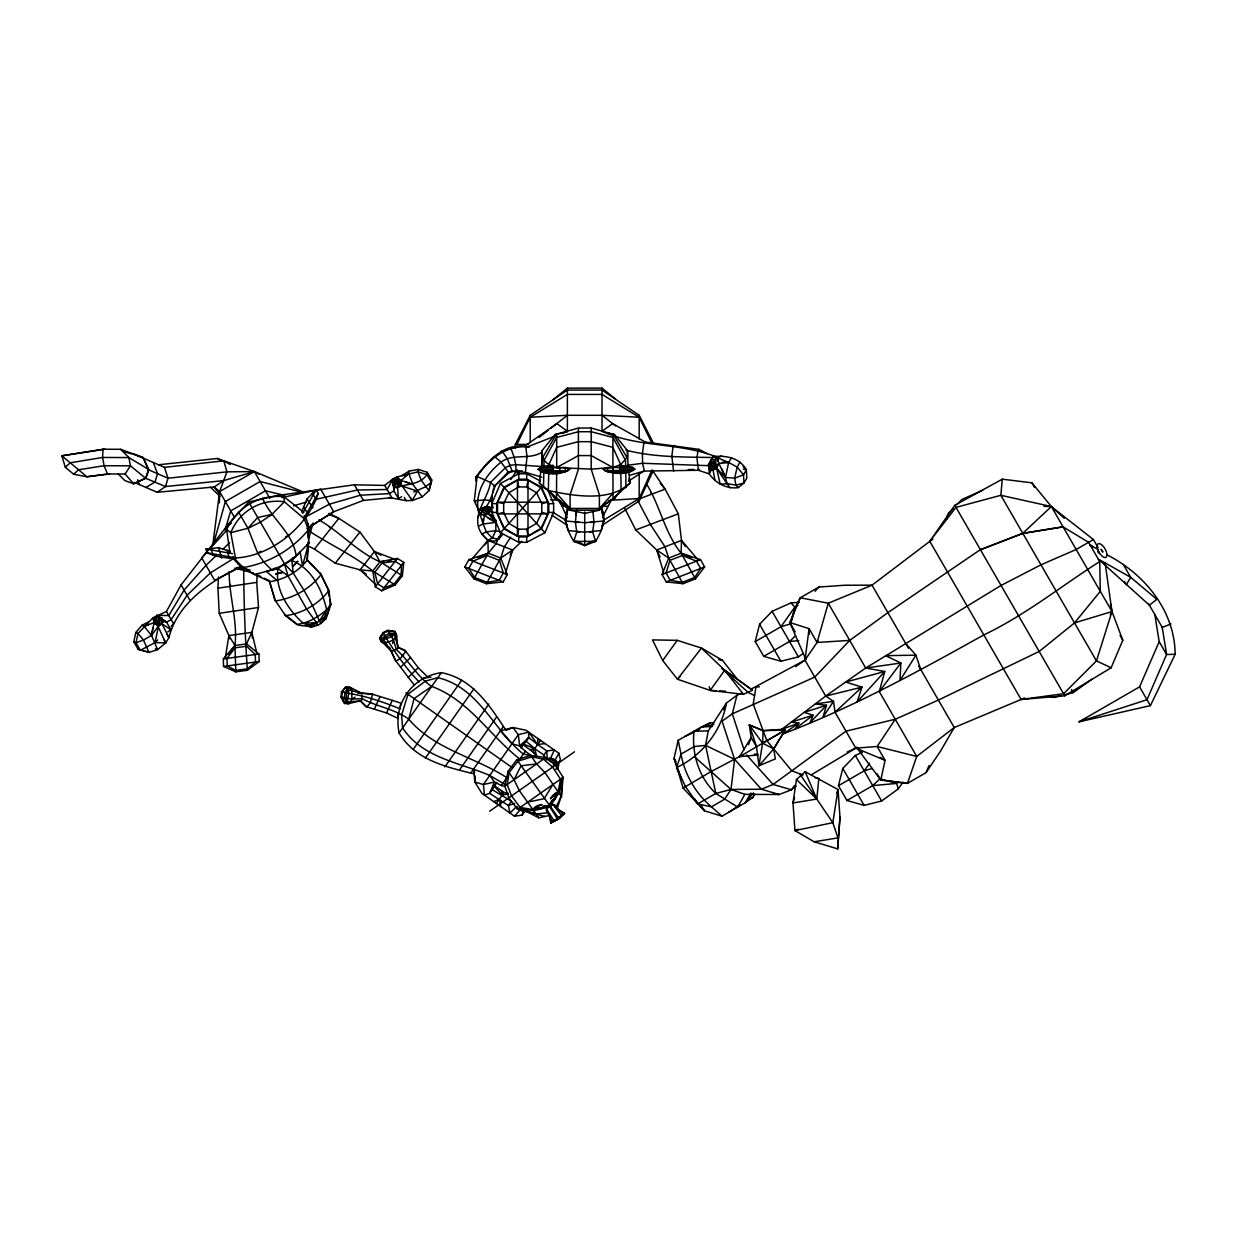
<?xml version="1.0" encoding="UTF-8"?>
<svg xmlns="http://www.w3.org/2000/svg" width="1237" height="1237" viewBox="0 0 1237 1237"><rect width="100%" height="100%" fill="white"/><g stroke="black" fill="none" stroke-linecap="round" stroke-linejoin="round"><path stroke-width="1.5" d="M483.157 518.86L483.126 524.024L486.419 531.925L492.28 538.126L498.758 539.162L502.609 534.523L501.186 532.173L495.851 530.611L486.419 531.925L481.842 534.013C469.658 515.844 487.95 499.949 490.486 482.399L505.67 467.447L510.556 465.282L515.783 464.633L543.213 466.658M243.72 569.113C243.89 603.053 245.05 636.529 247.4 670.253L235.834 671.846L223.557 666.449L223.309 658.904L234.953 645.482C237.829 621.02 229.108 596.435 229.139 571.68M564.83 504.51L556.449 499.13L556.65 473.029M219.397 502.902L219.614 491.615L226.943 471.854L223.727 460.813L217.356 458.494L158.552 464.772M228.799 639.343L228.891 635.571L219.227 613.32L217.944 588.178L218.501 576.999M492.388 496.238L491.615 501.805L492.929 507.727L486.45 506.691L479.106 509.86L479.77 513.479L484.44 515.442L488.429 513.803L490.702 510.634L490.3 507.835L486.806 506.304L487.594 511.917L484.44 515.442L483.126 524.024L478.549 526.127M543.816 471.931L543.507 487.347L548.362 490.501L556.449 499.13L560.856 500.892M543.94 466.148L544.048 460.365L556.696 437.45L578.421 431.713L591.193 431.713L612.903 437.45L625.551 460.365L625.644 466.148M548.718 473.848L548.362 490.501C572.7 495.836 610.537 502.516 630.035 482.956L628.767 472.101M541.698 467.741L542.1 450.593L554.965 434.635L578.421 428.048L591.193 428.048L614.573 434.635L627.437 450.593L627.546 456.298M652.193 469.998L665.119 489.141L678.309 513.834L681.494 540.399L681.139 553.202L695.472 578.854L682.994 583.709L666.202 581.885L662.104 574.556L668.676 558.057L664.996 546.816L650.353 524.411L638.014 500.923M837.65 848.876L839.985 817.147L838.021 789.531L805.163 771.702L796.458 779.542L792.994 802.968L794.958 830.584L814.162 841.778L837.65 848.876L839.985 817.147M475.054 775.815L474.838 782.047L481.873 793.35L514.546 816.219L522.091 815.121L525.091 810.838M763.121 730.65L785.17 730.093L773.651 748.911L758.93 765.811L762.58 743.19L763.121 730.65L749.344 724.959L751.199 737.53L756.534 746.777L758.93 765.811L775.336 758.915L773.651 748.911L785.17 730.093L781.769 729.351L763.121 730.65L749.344 724.959L756.534 746.777L739.556 756.673L751.199 737.53L748.555 744.612M561.706 785.418L561.196 796.334L557.052 808.874M545.13 758.111L543.94 755.034L546.816 750.921L547.187 758.899L550.542 758.405L554.284 750.024L546.816 750.921L537.631 744.504L537.925 738.566M555.908 807.483L561.196 796.334L563.191 777.346L555.367 765.193L545.811 757.492L530.658 755.436L516.819 759.688L559.062 818.662L563.036 814.363L554.563 804.885L552.893 804.375L546.476 808.859L546.383 810.606L552.382 821.816L559.062 818.662L564.567 813.297L559.758 810.312M233.499 558.722C242.483 570.272 257.08 575.483 269.852 581.637C284.34 579.72 298.303 571.664 307.209 560.083L307.967 543.43M103.011 449.232L102.578 457.458L104.094 465.715L107.542 473.972L125.092 474.034L133.658 483.791L145.966 478.07L148.718 469.519L143.183 457.613L120.561 449.294L103.011 449.232L61.85 455.804L65.283 467.246L73.648 474.235L86.93 476.771L109.49 473.972M625.891 450.129C655.533 457.876 687.092 456.84 717.166 457.644L718.883 463.488L716.594 468.282L712.79 470.246L709.682 469.565L709.822 466.859M730.093 487.795L727.047 483.667L725.454 477.436L716.594 468.282L720.166 484.177L727.047 483.667L735.86 485.136L743.963 483.018L746.823 478.085L746.359 469.874C739.819 457.566 725.516 455.309 713.177 456.592L710.115 461.447L712.79 470.246L713.007 466.194L714.553 466.535L718.883 463.488L728.67 462.483L737.175 467.076L743.514 474.807L743.963 483.018L738.334 487.594C726.969 489.295 715.604 483.265 709.28 473.895L698.379 470.292L644.369 471.081L629.648 475.286M713.084 464.834L713.223 462.128L717.166 457.644L721.712 455.989M714.692 466.303L714.522 469.318L716.486 465.189L715.001 460.288L711.553 459.53M714.847 463.303L715.001 460.288M716.981 461.185L717.166 457.644L728.67 462.483L725.454 477.436L734.67 478.162L743.514 474.807L746.359 469.874L743.159 466.473M627.437 450.593L628.118 466.674M228.428 654.265L234.953 645.482L246.534 643.889L251.853 632.401L258.518 607.491L256.724 582.395L257.25 573.86M316.255 622.288L317.909 625.149L310.023 625.334L303.22 623.34C288.267 609.795 274.707 589.492 277.954 568.556L296.184 555.954L308.786 543.089L307.812 523.498L305.524 517.128M307.456 548.068L307.843 542.966M348.246 689.875L348.803 693.4L347.226 701.843L361.189 701.023L362.132 698.658L361.436 693.107L349.514 687.045L345.973 686.721L342.185 692.086L341.721 697.513L344.566 703.466L347.226 701.843L346.19 698.457L346.638 693.029L348.246 689.875L345.973 686.721L341.505 691.715L341.041 697.158L344.566 703.466L348.092 703.776L360.307 700.76L366.925 706.884L370.219 702.972L372.6 694.251L361.436 693.107L348.246 689.875L347.968 693.137L341.505 691.715L343.19 691.669M342.742 697.096L341.041 697.158L351.88 699.152L351.772 690.2L351.061 688.421L347.535 688.097L344.922 692.689L344.458 698.116L346.267 703.095L349.793 703.42L351.88 699.152L355.065 697.142M890.609 781.196L907.463 783.377L916.71 756.425L954.237 727.526L1021.097 699.477L1063.573 693.725L1096.461 660.929L1111.986 611.542L1051.357 506.551L1031.921 482.832L1002.279 479.167L1000.841 495.295L1096.461 660.929L1111.151 667.748L1122.794 640.24L1111.986 611.542L1110.378 604.027M319.208 620.572L320.862 623.448L326.089 618.67L330.836 604.646L328.872 590.683L321.094 574.571L307.209 560.083L308.585 541.157M576.086 515.334L576.597 510.015L575.406 522.37L576.767 531.848L573.798 541.389L584.699 545.532L595.615 541.389C601.491 531.384 607.135 519.633 601.599 508.113M309.42 531.183C330.264 544.868 353.581 555.305 372.77 570.999L375.321 586.817L381.723 590.791L395.175 584.946L402.334 575.715L403.788 562.387L397.386 558.413L379.945 561.768C357.323 552.027 340.391 532.188 318.93 519.834M212.903 544.141L219.614 491.615L254.358 471.56L303.22 492.001M409.076 471.127L408.767 473.508L412.926 484.471L422.25 496.857L428.961 490.749L431.373 482.275L431.682 479.894L427.306 472.333L418.338 469.442L409.076 471.127L401.7 475.75M418.338 469.442L418.029 471.807L420.997 479.863L428.961 490.749L431.682 479.894M427.306 472.333L427.012 474.699L431.373 482.275L425.451 486.837L413.776 492.079M918.797 666.155L954.237 727.526L940.646 750.952L926.034 772.646L907.463 783.377L880.775 780.083L885.089 760.307L855.788 748.153L835.037 712.218L833.506 701.364L825.713 696.06L804.962 660.11L809.091 628.659L789.809 622.52L800.293 597.765L818.879 587.034L844.964 585.225L872.039 585.178L932.837 539.054L929.776 541.296L1021.097 699.477L1064.763 695.797L1111.151 667.748M392.964 479.879L393.119 478.796L396.922 476.941L418.029 471.807L427.012 474.699C419.42 485.306 406.586 483.574 396.041 487.594L392.84 484.873L392.546 480.714L396.922 476.941L401.097 480.497L412.926 484.471L405.875 481.951M492.898 492.527L493.424 488.801M601.553 508.098L603.996 520.978L584.699 522.725L565.402 520.978L567.86 508.098C562.232 519.602 567.907 531.384 573.798 541.389L595.615 541.389L592.647 531.848L593.992 522.37L592.987 511.778M303.823 512.35L283.783 496.625L279.655 495.032L248.745 501.959L227.299 525.261L226.618 529.637L229.958 553.047M225.165 658.656L228.891 635.571L251.853 632.401L257.11 654.249M473.725 773.774C445.815 766.94 415.013 759.874 399.103 732.953C392.995 703.776 411.859 676.917 441.346 672.65C472.72 678.541 489.821 705.94 506.041 730.34M152.862 628.025L151.517 635.401L157.578 649.657L148.935 652.409L138.188 649.348L133.812 641.787L135.792 632.555L141.884 625.381L148.038 622.118M558.15 791.974L560.531 779.202L552.676 767.095L543.43 759.147L531.678 756.889L517.886 761.203L509.103 772.692L507.216 784.521L511.5 795.917L520.189 807.452L533.023 809.57L549.197 805.936L558.15 791.974A9.649 5.319 -57.3 0 0 550.434 798.839A41.037 22.637 -57.3 0 1 558.15 791.974L555.908 794.123M742.092 693.045L736.912 695.287L726.397 703.095L708.244 730.928L705.569 745.37L715.821 793.458L737.716 807.096L744.86 794.34L779.186 794.525L791.464 789.778L795.932 786.268M518.736 529.158L517.453 535.961L527.998 535.961L541.017 528.323L547.914 513.896L547.914 502.207L541.017 487.78L527.998 480.142L517.453 480.142L504.433 487.78L497.537 502.207L497.537 513.896L504.433 528.323L517.453 535.961L517.453 480.142L518.736 486.945L508.902 492.728L503.675 503.645L503.675 512.474L508.902 523.39L518.736 529.158L526.715 529.158L536.564 523.39L541.775 512.474L541.775 503.645L536.564 492.728L526.715 486.945L518.736 486.945M526.715 486.945L527.998 480.142L527.998 535.961L526.715 529.158M231.288 523.282L226.541 526.514L181.081 584.869L166.438 611.465L153.001 617.758L153.991 623.17L151.517 635.401L143.492 640.086L136.024 642.699L133.812 641.787M509.582 447.794L511.005 448.598L514.097 457.025L515.783 464.633L516.045 471.421L510.835 471.22L525.431 472.302L526.993 456.994L525.911 447.454L524.658 446.186C502.609 443.944 487.687 461.277 475.766 477.173L475.797 480.992M155.367 648.745L157.578 649.657L165.712 642.869L168.912 637.658L162.016 623.85L161.908 618.206L162.665 622.335L159.217 624.994L151.517 635.401L144.095 626.309L141.884 625.381M565.402 520.978L568.2 507.665M161.351 620.247L162.016 623.85L158.506 626.216L155.012 642.606L140.384 650.275L136.024 642.699L138.003 633.483L153.001 617.758L161.908 618.206L156.511 615.392L168.789 615.547L184.081 590.08L206.022 565.355L215.764 556.032M544.96 816.435L517.545 809.292L508.809 797.803L504.835 786.175L508.098 771.239L516.819 759.688M392.593 643.549L393.397 639.869L396.69 636.437L396.458 634.72L394.943 631.504L387.815 630.344L382.867 632.648L379.697 638.555L381.212 641.771L385.867 643.596M709.682 469.565L710.672 465.112L713.223 462.128L710.115 461.447L708.337 465.158L709.682 469.565L711.074 468.545M713.687 722.81L710.038 722.965L701.364 726.954L678.185 740.344L674.072 758.343L683.118 788.062L704.332 810.745L721.975 816.188L745.153 802.813L752.946 797.293L754.833 794.092M518.257 808.797L533.704 810.56L549.816 806.818L558.846 792.963L562.464 777.841M320.862 623.448L324.96 616.722L326.63 609.826L330.836 604.646L329.738 600.131M313.054 522.988L308.539 539.61M736.912 695.287L732.335 713.842L744.071 749.869M802.952 653.584L798.406 656.878L780.887 661.238L763.755 656.352L755.235 641.586L759.564 624.298L772.104 611.31L790.891 602.945L799.179 602.249M903.01 782.093L898.263 788.928L881.625 801.004L864.106 805.38L846.974 800.494L838.439 785.711L842.784 768.44L855.324 755.451L862.143 752.405M946.568 519.184L947.882 513.943L952.938 508.701M241.246 566.268C210.893 580.957 177.509 602.945 168.912 637.658L167.088 634.488M525.308 751.261L530.982 755.312L523.313 754.122C493.408 729.799 478.75 687.324 437.821 677.675L425.451 681.061L407.978 694.251L401.561 715.172L402.628 727.928C422.513 758.049 459.236 762.363 489.775 775.46L494.46 782.047L501.356 785.464L506.83 777.656C474.73 756.889 434.388 749.483 408.751 719.192L414.101 698.534L431.698 686.427C469.055 700.111 489.651 735.659 519.834 759.085L525.308 751.261L519.726 745.942L511.948 743.793L500.336 730.866L513.015 727.511L526.05 730.263L558.861 753.24L560.577 760.554L557.701 764.667M847.206 752.065L855.788 748.153L877.126 746.499L916.71 756.425L879.291 691.607L884.78 671.49L865.684 668.042L825.713 696.06L781.769 729.351L783.593 733.68C853.375 707.193 918.766 671.165 983.817 634.906C1025.349 615.129 1061.222 586.137 1099.708 561.567L1088.591 542.316L1063.124 526.916L1022.875 533.456L980.477 549.8M308.786 543.089L302.524 565.773L300.143 551.918C289.056 565.587 270.795 570.427 254.358 574.525L252.781 573.38M213.444 544.187L225.366 501.573L260.11 481.518L302.972 492.512M540.136 480.234L539.363 482.956L543.507 487.347L546.739 488.94M1063.031 526.761L1022.783 533.302L980.384 549.645L887.903 612.624L849.726 640.395L817.054 642.467L828.264 603.223L872.039 585.178L908.422 648.188M230.422 551.455L218.624 547.713L206.022 548.996L207.151 552.815C250.492 571.973 304.441 535.327 318.249 493.362L316.053 490.038L306.977 498.867L301.642 512.01M794.556 797.494L792.994 802.968L816.791 799.056L832.81 822.682L837.944 837.882L814.162 841.778M603.996 519.293L601.197 530.549L584.699 532.173L568.2 530.549L565.402 519.293M549.321 815.523L550.867 822.899L557.779 819.559L549.816 806.818L551.64 800.509M1099.461 553.542L1097.683 551.455L1099.105 552.274M505.299 573.782L512.644 550.032L521.828 541.234M550.542 758.405L555.057 760.229L558.459 764.203L557.578 768.981L558.459 764.203L555.166 759.874L550.651 758.049L549.707 761.018L554.222 762.842L556.975 766.198L555.923 769.507M553.341 765.579L555.166 759.874M825.713 696.06L861.973 687.123L857.164 701.905L884.78 671.49L845.691 682.051L861.973 687.123L835.037 712.218M330.279 603.687L327.65 613.413C320.538 622.381 308.09 628.86 296.648 624.391L285.531 615.701L274.722 599.62L269.249 580.586L264.115 578.127M498.867 536.672L496.145 543.6L488.244 553.202L468.885 559.603L464.803 566.933L473.926 578.854L486.388 583.709L500.722 558.057L504.387 546.816L510.665 537.214M522.091 815.121L523.406 811.116L520.004 809.957L514.546 816.219M400.046 706.373L401.097 703.235L392.222 700.328L371.255 693.833L357.57 693.014M307.657 535.234L311.337 524.426M501.186 532.173L498.758 539.162L494.182 541.249L487.703 540.213L481.842 534.013L487.703 540.213L492.28 538.126L495.851 530.611L495.821 522.401L488.429 513.803L493.656 515.674M836.691 793.149L838.021 789.531L832.81 822.682L794.958 830.584L798.561 829.238M550.542 802.504L549.197 805.936L543.677 806.076M225.088 529.993L230.731 510.866L265.476 490.811L284.866 495.48M926.034 772.646L929.033 765.564M545.1 743.607L537.631 744.504L528.647 732.088L518.303 734.716L483.404 784.536L484.471 795.175L489.636 793.319L494.46 782.047L483.404 784.536L474.838 782.047L473.647 768.966L474.621 772.506M547.867 490.161L553.65 503.645L553.65 512.474L544.96 532.699L526.715 542.316L518.736 542.316L500.49 532.699L491.8 512.474L491.8 503.645L500.49 483.42L518.736 473.786L526.715 473.786L539.981 480.791M1106.728 554.702C1144.395 573.659 1174.872 610.8 1175.15 654.296L1150.41 705.631L1079.035 721.82L1139.571 686.875L1159.193 641.663L1154.832 614.588M723.506 709.729L726.397 703.095C721.743 730.65 701.967 755.73 676.654 767.512L685.499 786.686L697.683 803.926L711.461 806.833L721.975 816.188M496.686 503.645L503.954 487.239L518.736 479.198L526.715 479.198L541.512 487.239L548.78 503.645L548.78 512.474L541.512 528.864L526.715 536.92L518.736 536.92L503.954 528.864L496.686 512.474L496.686 503.645L491.8 503.645M603.084 516.061L611.078 500.583M603.641 520.143L639.173 498.526L651.76 470.462M374.363 709.188L380.037 696.555M360.307 700.76L365.58 706.466L386.547 712.96L392.222 700.328M548.919 464.602L556.696 447.346L578.421 441.671L591.193 441.671L612.903 447.346L620.696 464.602L612.903 467.509L591.193 455.587L578.421 455.587L556.696 467.509C548.718 465.823 540.167 459.87 542.1 450.593M602.017 525.4L639.173 500.954L653.306 470.4M709.899 465.499L708.337 465.158L713.177 456.592L708.816 465.684L709.28 473.895L711.77 468.9M712.79 470.246L714.553 466.535L713.223 462.128M510.139 555.197L512.644 550.032L487.904 540.399L470.88 560.376M516.865 444.423L530.225 417.24L567.381 394.417L602.017 394.417L639.173 417.24L651.729 442.784M548.3 815.693L538.775 817.812L519.262 790.474L514.035 779.743L521.071 765.765L536.611 763.94L544.914 772.522L561.675 796.999L561.366 786.067M515.319 448.165L515.319 444.423L530.225 415.307L567.381 390.057L602.017 390.057L639.173 415.307L653.213 442.722M1110.223 614.835L1111.986 611.542L1105.058 562.557M477.698 517.313L479.77 513.479L486.76 508.361L490.3 507.835L489.203 508.964M388.743 497.444L406.184 500.66L412.308 500.506L417.426 491.104L401.484 485.925L396.845 487.517L392.84 484.873L394.294 484.162L392.546 480.714L396.196 478.286L399.752 481.317L400.077 485.94L396.041 487.594L394.68 482.461L395.469 479.291L398.654 482.028L398.948 486.172L392.546 480.714M555.057 760.229L558.861 753.24M473.926 578.854L488.244 553.202L487.904 540.399L484.997 544.96M486.388 583.709L503.196 581.885L507.294 574.556L500.722 558.057L488.244 553.202L477.838 557.516M401.731 496.764L398.314 498.449L393.938 490.873L393.119 478.796L387.104 489.512L357.4 490.007L315.76 499.346M709.59 463.659L710.888 461.386L708.816 465.684L642.606 463.272L627.437 465.298M302.555 513.401L316.053 490.038M318.249 493.362L303.946 518.117L308.446 529.776C292.025 549.816 268.553 563.361 242.993 567.567L232.912 556.789M731.515 457.551L728.67 462.483L722.222 462.205M740.02 462.143L737.175 467.076L734.67 478.162L735.86 485.136L738.334 487.594M750.936 792.994L745.153 802.813L753.426 792.932M489.636 793.319L496.594 782.542L489.636 793.319L508.438 805.565L509.984 813.034L516.788 806.323M552.939 784.521L544.141 798.7L527.797 802.117M125.092 474.034L130.411 465.808L128.895 457.566L120.561 449.294M262.522 498.109C271.305 518.999 293.014 532.544 296.184 555.954L291.839 560.547C311.569 568.2 322.378 590.095 326.63 609.826L319.424 620.943L312.574 605.589L303.946 590.265L293.154 572.932L284.479 563.84L248.745 501.959M552.491 800.911L555.197 798.282M1099.708 561.567L1100.312 591.332L1074.52 622.922L1039.173 651.466L938.388 700.08L895.248 719.254L877.126 746.499L885.089 760.307L880.218 757.384M510.742 479.569L517.205 469.998M795.716 666.635L804.962 660.11L818.013 641.06M1002.279 479.167L954.794 505.315L929.776 541.296L955.985 507.386L1000.841 495.295L1051.357 506.551L1022.783 533.302M399.103 732.953L441.346 672.65M413.158 749.498L461.679 680.211M425.389 758.065L473.91 688.777M444.856 766.878L488.831 704.069M459.87 769.414L496.362 717.29M470.957 772.816L503.212 726.753M520.916 747.782L528.678 737.561L528.647 732.088M496.331 803.478L504.047 792.469L508.438 793.458M540.507 740.391L532.807 751.4L536.471 755.931L534.755 748.601L526.112 741.241M755.235 641.586L780.995 626.711L794.85 607.073L797.85 605.341M838.439 785.711L864.215 770.837L869.534 763.291M662.707 660.512L677.227 640.349L701.472 648.049L722.485 660.342L737.221 679.067L752.483 690.231L743.452 694.328L710.193 690.401L677.443 679.237L662.707 660.512L652.471 639.9L677.227 640.349M715.867 690.694L710.193 690.401L724.712 670.238L701.472 648.049L677.443 679.237L680.056 676.577M605.697 503.614L614.712 498.356L619.072 492.357M148.981 624.407L144.095 626.309L156.527 621.824L158.908 618.593L158.46 615.871L155.769 617.68L156.527 621.824L159.975 624.144L162.665 622.335L158.908 618.593L159.975 624.144L159.217 624.994L155.383 622.412L154.532 617.82L157.516 615.81M794.68 785.433L791.464 789.778L773.11 784.459L746.514 754.879M553.217 800.076L554.269 798.87M553.82 799.427L556.202 796.953L554.872 798.654M879.291 691.607L900.861 663.001L885.63 655.656L915.906 655.177L920.684 669.418M392.84 484.873L394.68 482.461L401.097 480.497L408.767 473.508L404.669 476.786M520.978 747.658L528.678 737.561L537.631 744.504M393.289 484.487L393.938 490.873L389.469 493.594L360.4 495.217L329.367 504.201L304.565 517.499M695.472 578.854L704.595 566.933L700.498 559.603L681.139 553.202C664.887 533.224 660.218 506.211 646.688 484.208M306.776 545.27L314.414 549.073L335.258 563.191L360.168 569.855L374.394 551.563L396.242 559.882M375.105 584.05L360.168 569.855L372.77 570.999L379.945 561.768L383.563 561.351M375.321 586.817L397.386 558.413M381.723 590.791L403.788 562.387M335.258 563.191L359.952 532.08L338.83 518.38L328.856 513.278M314.414 549.073L338.83 518.38L329.923 514.839M543.089 807.591L539.997 808.72M554.501 799.087L555.227 798.298M604.939 503.969L599.388 510.216L584.745 513.355L570.102 510.216A21.941 11.55 34.1 0 1 559.82 500.83M815.075 591.286L818.879 587.034M612.918 471.189L613.026 493.269L599.388 508.438L570.102 508.438L556.449 493.269M500.49 532.699L503.954 528.864M504.433 528.323L541.017 487.78M553.805 799.226L551.764 801.669L553.65 799.999M554.702 798.901L553.542 800.153M206.765 552.212L201.677 557.81L214.728 580.431L240.658 566.917M210.584 548.022L227.129 529.838M550.496 819.404L550.79 822.945L558.83 818.322L561.443 815.477L552.893 804.375L550.326 806.168M383.393 634.256L380.439 636.699L383.037 642.761L390.985 650.909L393.984 650.647L398.345 647.956L394.34 634.566L390.799 634.736L385.851 637.024L383.439 639.606L379.697 638.555L383.439 633.158L388.387 630.87L394.943 631.504L396.69 636.437L397.788 647.229L405.813 651.358L400.139 658.811L395.871 660.991L390.985 650.909L383.439 639.606L391.897 636.653L395.191 633.22L389.887 633.236L384.939 635.524L381.522 639.544L384.429 638.199M608.619 500.892L613.026 499.13L621.113 490.501L620.835 473.848M171.123 626.262L173.52 623.726L166.438 611.465M849.726 640.395L814.766 677.087L732.335 713.842L722.068 721.171L734.577 759.317L761.373 789.221L779.186 794.525L773.542 793.489M956.742 504.758L961.814 499.516L982.673 490.208M509.644 471.792L507.278 472.936L493.671 486.945L508.778 472.859L512.35 471.575L507.263 458.618L502.454 451.582L500.939 451.227M157.687 639.931L155.012 642.606L165.712 642.869L156.666 623.402M552.506 801.189L553.248 800.416M400.587 667.207L410.514 657.543M414.07 684.71L408.303 677.366L418.23 667.702L404.963 650.229L397.788 647.229M222.722 549.367L229.68 542.703M763.755 656.352L789.531 641.477L795.53 635.772M846.974 800.494L872.734 785.619L879.94 778.769L896.67 783.423L897.722 782.82M528.678 737.561L519.726 745.942L518.303 734.716L513.015 727.511L505.794 730.433M65.283 467.246L70.215 462.793L102.578 457.458L128.895 457.566L148.718 469.519L145.549 478.24L133.658 483.791L124.937 480.621L118.273 474.003M73.648 474.235L78.565 469.782L104.094 465.715L130.411 465.808L145.549 478.24L165.526 486.543L223.758 480.59L254.358 471.56L259.306 474.281M707.162 453.685L699.075 449.371L645.327 442.057L643.766 443.449L642.405 454.056L642.606 463.272L644.369 471.081M674.443 445.459L673.052 446.712L671.846 456.144L673.593 471.282M699.075 449.371L697.946 450.392L696.972 458.03L698.379 470.292L699.508 469.271M558.83 818.322L564.644 813.25L550.79 822.945M570.783 468.56C561.876 475.224 547.187 475.812 538.002 469.349L543.924 466.504L553.217 465.267M620.696 464.602L627.051 457.613L612.903 433.816L612.903 467.509M348.092 703.776L350.504 701.719M542.703 807.591L540.337 808.519M552.522 400.154L567.381 388.124L602.017 388.124L615.407 398.963M520.762 809.354L519.695 810.204L526.359 811.348L522.169 809.848M281.124 495.001L354.385 484.811L384.738 485.414L393.119 478.796M539.085 437.481L547.945 430.538M550.898 428.234L567.381 415.307L602.017 415.307L639.173 417.24M611.712 499.408L601.197 507.665L603.996 520.978M632.988 470.539L634.828 469.117L632.988 467.509L619.613 465.035L619.613 473.415L626.556 472.874L632.988 470.539L604.785 470.539L602.048 468.328M227.299 525.261L230.206 523.004M326.63 609.826C318.079 617.016 307.982 623.278 296.648 624.391M557.346 763.028L560.577 760.554M247.4 670.253L259.198 661.532L258.95 654.002L246.534 643.889M602.017 388.124L602.017 431.28L612.609 423.595L645.327 442.057M1064.454 694.823L1073.299 692.627L1091.792 679.206M524.658 446.186L556.805 423.595L567.381 431.28L562.201 433.29M728.578 812.369L739.958 804.792M504.835 786.175L545.811 757.492M489.62 811.24L574.494 751.818M517.545 809.292L563.191 777.346M533.704 810.56L538.42 807.251M554.13 796.257L558.846 792.963M783.593 733.68L798.855 723.104L791.34 722.099L813.096 715.218L810.065 722.64L826.548 705.291L815.307 703.946L833.506 701.364L822.883 717.29L826.548 705.291L804.22 712.342L813.096 715.218L795.175 728.856L798.855 723.104L781.769 729.351M134.354 482.399L157.114 492.28L165.526 486.543L167.969 478.24L164.49 467.354L135.049 454.582L124.102 451.861M500.722 558.057L512.644 550.032M155.383 622.412L156.867 621.407M156.527 621.824L157.872 620.912L159.975 624.144M160.563 619.103L161.908 618.206M167.768 631.86L170.922 629.726L166.547 622.149L156.511 615.392M223.758 480.59L214.202 486.991L157.114 492.28M628.473 481.178L644.338 470.725M481.997 509.969L479.106 509.86L486.806 506.304L487.007 507.711M308.523 527.766L333.712 511.731L363.4 500.413L391.82 497.691L384.738 485.414M306.776 528.508L317.6 521.767M319.146 520.808L333.712 511.731L320.661 489.11L281.85 497.568M579.055 542.022L584.699 545.532L590.343 542.022M233.917 558.304L210.383 572.886L187.081 595.275L171.154 619.644L166.547 622.149L162.82 621.376M780.995 626.711L790.536 623.896L795.901 606.47L800.293 597.765L828.264 603.223L865.684 668.042L1001.058 585.441L1040.982 564.814L1076.159 549.491L1093.415 539.533L1098.054 547.558M486.806 506.304L479.106 509.86M145.981 487.44L155.042 481.997L157.501 473.694L153.342 462.514M811.132 774.934L855.788 748.153M756.534 746.777L785.17 730.093L762.58 743.19L749.344 724.959M250.941 526.529L247.941 528.261L230.793 532.668L226.618 529.637C237.009 507.139 259.105 494.383 283.783 496.625L284.324 501.774L304.503 518.968L304.163 515.659M268.939 516.138L271.939 514.406L284.324 501.774C261.115 498.465 239.53 510.927 230.793 532.668L235.602 558.737L235.308 557.779L207.151 552.815M303.22 623.34L316.456 622.644L306.59 609.037L288.005 575.901L277.954 568.556L271.784 570.041L263.96 562.186L257.667 553.078L260.76 551.285M285.469 537.028L288.561 535.234M271.784 570.041L275.31 568.17M292.798 558.073L296.184 555.954M306.498 559.078L321.094 574.571C310.209 588.735 293.169 598.569 275.464 600.919L274.722 599.62M307.101 560.129L306.59 559.016M312.961 623.649L310.023 625.334L311.152 627.298L317.894 625.149M317.77 625.226L320.986 623.371M697.049 730.464L700.297 728.593M703.544 726.722L710.038 722.965M683.118 788.062L710.517 771.888L742.2 755.142M757.925 754.941L739.556 756.673L742.803 754.802M858.803 688.947L861.973 687.123M895.248 719.254L845.984 731.175L773.11 784.459L761.373 789.221L731.021 789.438L715.821 793.458L697.683 803.926L694.823 798.963M749.699 799.164L752.946 797.293M739.556 756.673L742.401 755.065M804.962 660.11L750.751 689.303M539.548 808.859L541.961 808.163M542.749 807.776L544.125 807.034L542.193 807.73M621.113 489.728L625.968 487.347L625.736 471.931M533.023 809.57A20.813 11.473 -12.7 0 1 542.115 804.668A7.948 4.391 -12.7 0 0 533.023 809.57L538.59 806.833M399.752 481.317L398.144 482.121L396.196 478.286M398.654 482.028L397.201 482.739L398.948 486.172M542.301 807.977L543.29 807.545M489.481 509.366L492.929 507.727M684.788 736.525L693.802 732.35M475.766 477.173L477.157 476.523C489.203 458.587 506.938 444.516 529.575 447.052M388.341 631.968L387.815 630.344L393.397 639.869L388.449 642.158L383.037 642.761M483.095 508.206L486.45 506.691L490.007 500.521L495.063 486.311L490.486 482.399L477.157 476.523L474.281 500.738L479.709 512.953M1085.962 718.682L1079.035 721.82L1146.977 699.709L1166.599 654.497L1162.239 627.422L1148.415 603.486M539.502 808.751L540.523 808.41M541.775 808.225L542.687 807.838M493.749 801.669L499.346 799.195L500.892 806.663M1021.097 699.477L1024.561 697.946M540.213 808.426L541.791 807.761M557.547 819.219L553.975 820.703L546.476 808.859M485.321 507.263L481.873 508.685L482.306 511.793L486.203 513.494L489.651 512.072M487.594 511.917L490.702 510.634L483.698 507.572L484.1 510.386L487.594 511.917L487.393 510.51M276.253 496.424L279.655 495.032M1162.239 627.422L1171.006 623.912M525.911 447.454L555.289 435.996M624.762 508.314L635.741 529.931L656.754 550.032L681.494 540.399L698.503 560.376M663.527 571.958L656.754 550.032L668.676 558.057L681.139 553.202L691.56 557.516M662.104 574.556L700.498 559.603M666.202 581.885L704.595 566.933M541.667 807.931L542.533 807.483M540.646 808.704L538.126 809.462L541.141 808.209M635.741 529.931L678.309 513.834M639.096 498.944L665.119 489.141L660.233 483.219M399.953 482.925L412.308 500.506L422.25 496.857M514.654 803.462L508.438 805.565L511.453 801.267L492.202 789.654M556.975 766.198L558.629 765.672L554.764 761.126L550.249 759.302L546.553 759.796M541.682 452.433C528.972 460.149 513.015 453.067 501.078 462.128C485.925 474.127 473.957 493.084 478.734 513.015M1074.52 622.922L1111.986 611.542M864.215 770.837L872.162 768.486M423.255 678.123L430.94 677.134M293.571 505.809L306.513 502.036M277.954 568.556L266.326 571.448L277.042 580.493M1060.913 695.704L1053.831 697.467L1050.383 696.493M503.675 512.474L497.537 513.896L547.914 513.896L541.775 512.474M541.775 503.645L547.914 502.207L497.537 502.207L503.675 503.645M554.965 434.635L567.366 431.821M530.209 749.576L534.755 748.601L543.94 755.034M713.888 724.465L701.364 726.954L712.527 726.475M545.672 759.023L550.651 758.049M104.959 449.232L61.85 455.804L86.93 476.771L107.542 473.972M217.944 588.178L256.724 582.395M219.227 613.32L258.518 607.491M493.455 785.51L502.346 794.896L508.005 794.077M865.684 668.042L900.861 663.001L899.979 680.505L915.906 655.177L905.592 643.286M223.309 658.904L258.95 654.002M223.557 666.449L259.198 661.532M484.1 513.633L484.44 515.442L495.821 522.401L483.126 524.024L479.77 513.479L482.043 514.778M387.181 560.933L390.815 560.516M164.49 467.354L223.727 460.813L254.358 471.56L269.882 498.449M548.362 812.771L536.069 813.931L522.169 809.586M789.531 641.477L798.731 640.642M872.734 785.619L896.67 783.423L898.263 788.928M759.379 686.813L755.946 687.045L753.209 704.023L766.847 740.669L791.757 770.79L802.999 775.089M611.31 500.212L639.173 498.526M530.225 417.24L567.381 415.307M493.47 456.963L494.97 456.886L501.078 462.128L508.778 472.859L507.278 472.936M351.88 699.152L362.132 698.658C377.099 706.822 394.742 708.94 408.751 719.192M688.189 469.627L693.849 469.457M1175.15 654.296L1166.599 654.497L1159.193 641.663M708.337 465.158L714.553 466.535M708.244 730.928L693.942 731.253C691.73 754.199 698.843 777.362 715.821 793.458M254.358 471.56L226.943 471.854L167.969 478.24L148.425 469.751L143.183 457.613L134.462 454.443M515.319 444.423L528.307 444.423M619.613 466.272L628.906 466.272M543.924 466.504L553.217 466.504M565.201 505.299L539.363 482.956L542.548 457.613L556.696 433.816L556.696 467.509L566.453 467.509M607.475 467.509L632.988 467.509M539.842 467.741L559.835 467.741L559.835 473.122L546.275 473.122M619.613 469.117L634.828 469.117M538.002 469.349L553.217 469.349M539.842 470.771L568.046 470.771L568.046 468.359M541.961 471.946L565.309 471.946L565.309 468.158M630.855 471.699L607.522 471.699L604.785 470.539L604.785 468.112M626.556 472.874L612.995 472.874L607.522 471.699L607.522 467.911M548.78 503.645L553.65 503.645M557.47 499.145L562.093 506.304L565.866 506.304M603.656 506.304L607.429 506.304M563.438 502.717L570.102 510.216L599.388 510.216L599.388 494.8L591.193 469.132L591.193 428.048M491.8 512.474L496.686 512.474M548.78 512.474L553.65 512.474M575.406 522.37L579.132 522.37M590.281 522.37L593.992 522.37M576.767 531.848L579.937 531.848M589.461 531.848L592.647 531.848M573.798 541.389L577.432 541.389M591.982 541.389L595.615 541.389M1043.904 506.32L1051.357 506.551M483.698 507.572L490.3 507.835M484.1 510.386L490.702 510.634M516.54 470.694L522.261 470.957M719.64 690.88L725.299 691.158M550.666 499.763L558.088 500.212M754.323 754.091L757.956 754.338M543.259 806.369L549.816 806.818M556.696 467.509L591.193 469.132L612.995 467.509L612.995 472.874L619.613 473.415M346.19 698.457L347.504 698.58M308.771 625.814L305.462 625.396L311.152 627.298M815.229 777.795L818.832 778.336L816.791 799.056L796.458 779.542M346.638 693.029C365.054 695.751 383.022 701.827 400.185 708.925M206.022 548.996L232.587 553.681M236.901 567.396L249.982 569.979M253.353 572.963L234.798 568.17M714.77 464.803L716.486 465.189M607.491 433.027L614.573 434.635M718.898 659.507L722.485 660.342L718.852 659.105M138.188 649.348L145.023 651.064M743.36 469.086L746.359 469.874M501.356 785.464L504.928 786.454M602.017 431.28C638.555 447.98 679.994 442.181 716.764 457.041M525.431 472.302L541.837 477.173M489.45 510.695L492.821 511.716M381.212 641.771L385.712 643.364M744.86 794.34L731.021 789.438L694.792 757.044M468.885 559.603L507.294 574.556M464.803 566.933L503.196 581.885M522.663 743.777L534.755 748.601M555.707 763.074L558.459 764.203M555.49 764.404L558.629 765.672M135.792 632.555L138.003 633.483L143.492 640.086L148.935 652.409L146.724 651.497M523.406 811.116L524.89 811.735M386.547 712.96L398.329 718.542L397.958 712.651M256.26 574.385L260.868 576.581M754.57 695.534L747.968 692.272L721.558 668.258M762.58 743.19L773.651 748.911M522.772 809.539L538.775 817.812M489.775 775.46L505.918 785.016M217.356 458.494L222.273 461.138M359.952 532.08L374.394 551.563L381.011 555.197M487.919 518.04L495.821 522.401M223.727 460.813L230.329 464.555M550.326 492.357L554.686 498.356L563.701 503.614M1092.766 547.434L1090.153 544.914L1098.441 549.816M552.846 512.288L565.757 520.143M237.875 563.871L250.106 571.448M402.334 575.715L379.945 561.768L374.394 551.563M372.77 570.999L395.175 584.946M330.959 528.292L329.367 527.163M529.034 419.652L530.225 420.41M551.903 515.21L567.381 525.4M162.016 623.85L170.922 629.726M161.026 618.438L166.547 622.149M153.991 623.17L158.506 626.216M522.493 744.179L535.559 753.982M405.937 692.828L511.778 767.28M493.733 785.248L504.047 792.469M360.168 569.855L366.26 574.154M743.452 694.328L724.712 670.238L737.221 679.067M724.712 670.238L752.483 690.231M1093.415 539.533L1051.45 506.691L1064.284 518.303M602.017 415.307L615.562 425.915M296.091 623.417L284.819 614.464L285.531 615.701C302.338 613.475 318.527 604.12 328.872 590.683L320.352 573.288M491.615 501.805L490.007 500.521L485.275 499.934L474.281 500.738L475.889 502.021M431.698 686.427C417.24 676.809 409.246 660.914 396.443 649.657L393.397 639.869M488.429 513.803L496.454 520.777M382.867 632.648C393.474 649.951 404.762 667.269 419.096 681.912M1090.153 544.914L1092.889 547.481M210.522 487.254L219.939 496.3M418.23 667.702L427.507 676.871M790.891 602.945L794.85 607.073L790.536 623.896L789.809 622.52L805.936 659.615M500.49 483.42L503.954 487.239M504.433 487.78L541.017 528.323M541.512 528.864L544.96 532.699M516.494 806.57L518.628 808.983M694.344 799.056L704.332 810.745L701.503 805.828M857.009 747.102L861.833 752.931M349.514 687.045L351.524 689.504M219.753 494.228L214.202 486.991L219.614 491.615L234.257 516.973M408.303 677.366L395.02 659.878L389.578 647.291M856.7 747.565L880.775 780.083L877.172 773.852M530.658 755.436L536.611 763.94M508.098 771.239L514.035 779.743M716.594 468.282L727.047 483.667M312.25 493.285L316.456 499.655M306.977 498.867L312.961 507.943M303.452 506.876L308.353 514.314M157.656 622.613L159.217 624.994M681.494 540.399L685.36 546.491M879.94 778.769L880.775 780.083M228.891 635.571L234.953 645.482L235.834 671.846M1123.304 564.489L1130.711 577.323L1156.811 599.327L1149.42 605.218L1098.24 559.031L1130.711 577.323L1126.304 584.684L1124.448 581.467M1031.921 482.832L1034.611 487.502M1120.103 635.571L1122.794 640.24M1139.571 686.875L1150.41 705.631M1071.505 689.519L1073.299 692.627M954.794 505.315L1064.763 695.797M817.054 642.467L809.091 628.659L809.184 634.349M789.809 622.52L795.205 631.86M772.104 611.31L798.406 656.878M855.324 755.451L881.625 801.004M759.564 624.298L780.887 661.238M842.784 768.44L864.106 805.38M799.798 773.852L816.791 799.056L805.163 771.702M675.974 761.621L674.072 758.343L681.139 778.289M678.572 770.821L676.654 767.512L681.03 754.122L678.185 740.344M410.699 497.722L412.308 500.506M404.36 497.506L406.184 500.66M354.385 484.811L363.4 500.413M324.96 616.722L326.089 618.67M238.525 511.948L247.941 528.261L257.667 553.078M269.249 580.586L275.464 600.919M181.081 584.869L190.096 600.471M164.119 640.101L165.712 642.869M668.676 558.057L682.994 583.709M651.559 494.243L650.616 492.311M396.922 476.941L398.438 479.941M398.793 483.389L400.077 485.94M656.754 550.032L660.094 556.913M718.883 463.488L725.454 477.436L721.867 468.9M385.851 637.024L386.408 638.23M516.107 470.4L517.669 473.786M517.654 470.462L519.231 473.957M562.093 506.304L567.18 517.684M717.166 457.644L718.388 460.597M137.585 479.786L139.364 484.579M227.02 550.156L229.556 558.707M218.624 547.713L221.717 558.15M210.955 548.161L213.135 555.475M284.479 563.84L288.005 575.901M628.875 478.858L630.035 482.956L614.712 497.042L614.712 498.356M709.218 686.705L710.193 690.401M501.449 790.659L502.346 794.896M712.929 469.117L714.955 480.435M554.563 804.885L554.965 807.344M328.161 589.446L329.212 596.559M342.943 698.503L343.36 701.302M230.283 584.39L230.453 586.323M291.839 560.547L293.154 572.932M251.853 632.401L252.348 637.967M401.097 480.497L401.484 485.925M397.665 487.795L398.314 498.449M307.812 523.498L308.245 537.863M639.173 415.307L639.173 438.996M639.173 472.426L639.173 500.954M613.026 493.269L613.026 499.13M584.699 512.01L584.699 545.532M578.421 428.048L578.421 469.132L570.102 494.8L570.102 510.216M567.381 388.124L567.381 431.28M554.686 497.042L554.686 498.356M553.217 466.21L553.217 473.663M530.225 415.307L530.225 442.614M526.715 473.786L526.715 479.198M526.715 536.92L526.715 542.316M518.736 473.786L518.736 479.198M518.736 536.92L518.736 542.316M401.499 565.34L401.144 574.973L393.969 584.189L384.011 587.853L377.61 583.864L374.765 572.252L381.939 563.021L395.098 561.351L401.499 565.34M734.577 759.317L731.021 789.438L724.588 799.257L711.461 806.833C695.905 793.891 684.463 774.068 681.03 754.122L694.158 746.545L705.569 745.37L734.577 759.317M1101.193 549.429L1102.77 551.857L1101.193 549.429M669.959 560.346L666.094 573.009L670.191 580.323L682.236 582.333L694.699 577.478L700.606 568.479L696.508 561.165L682.422 555.49L669.959 560.346M472.874 561.165L468.792 568.479L474.699 577.478L487.162 582.333L499.207 580.323L503.304 573.009L499.439 560.346L486.976 555.49L472.874 561.165M235.045 647.832L227.02 658.393L227.268 665.939L235.788 670.439L247.354 668.846L255.502 662.042L255.255 654.512L246.611 646.24L235.045 647.832M292.999 566.299L297.777 561.366L292.999 566.299M257.713 517.499L247.941 528.261L260.419 522.169L271.939 514.406L257.713 517.499M275.851 574.076L282.407 572.437L275.851 574.076M1097.343 548.068A7.824 3.448 60 0 0 1105.662 557.485A7.824 3.448 60 0 0 1103.11 546.182A7.824 3.448 60 0 0 1097.343 548.068"/></g></svg>
